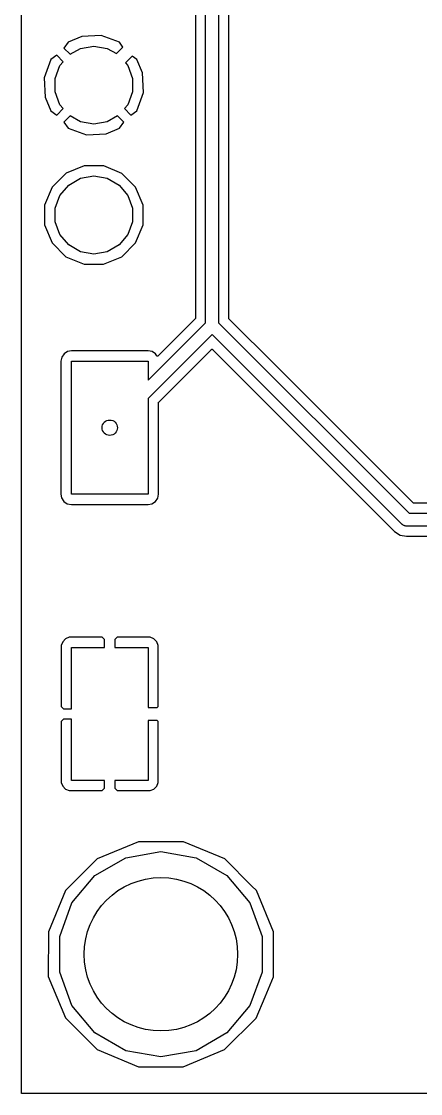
# Model space of a CAD drawing. Extents: x 0.3 to 75.7, y -92.7 to -0.5.
# Drawn here: x 0.28 to 8.07, y -92.72 to -71.75 of the extents above; entities that cross this region are included whole.
import ezdxf

# ---------------------------------------------------------------- set-up
doc = ezdxf.new("R2010")
doc.units = 0
doc.header["$MEASUREMENT"] = 0
doc.layers.add('BLACK', color=7, linetype='CONTINUOUS')

msp = doc.modelspace()

# ---------------------------------------------------------------- linework, layer by layer
at = {"layer": 'Black'}
for p, q in [((0.275, -72.276), (0.275, -70.6531)), ((3.875, -77.6482), (3.875, -71.2132)), ((4.125, -71.2132), (4.125, -77.6482)), ((3.675, -71.3168), (3.675, -77.56)), ((4.325, -72.276), (4.325, -71.3168)), ((1.45204, -72.0484), (1.18681, -72.1583)), ((1.83463, -72.0299), (1.45204, -72.0484)), ((2.19339, -72.1585), (1.83463, -72.0299)), ((0.275, -72.8534), (0.275, -72.276)), ((1.18681, -72.1583), (1.10597, -72.2745)), ((1.10597, -72.2745), (1.22821, -72.3968)), ((1.22821, -72.3968), (1.42839, -72.2812)), ((1.42839, -72.2812), (1.69, -72.2351)), ((1.69, -72.2351), (1.95161, -72.2812)), ((1.95161, -72.2812), (2.12938, -72.3838)), ((2.12938, -72.3838), (2.25954, -72.2537)), ((2.25954, -72.2537), (2.19339, -72.1585)), ((4.325, -72.8534), (4.325, -72.276)), ((0.84854, -72.4966), (0.71988, -72.8554)), ((0.96454, -72.416), (0.84854, -72.4966)), ((1.09078, -72.5422), (0.96454, -72.416)), ((1.02757, -72.6175), (1.09078, -72.5422)), ((2.43631, -72.4305), (2.30535, -72.5614)), ((2.53174, -72.4968), (2.43631, -72.4305)), ((2.64161, -72.762), (2.53174, -72.4968)), ((0.93671, -72.8672), (1.02757, -72.6175)), ((2.30535, -72.5614), (2.35243, -72.6175)), ((2.35243, -72.6175), (2.44329, -72.8672)), ((2.66012, -73.1446), (2.64161, -72.762)), ((0.275, -73.724), (0.275, -72.8534)), ((0.71988, -72.8554), (0.73839, -73.238)), ((0.93671, -73.1328), (0.93671, -72.8672)), ((2.44329, -72.8672), (2.44329, -73.1328)), ((4.325, -73.724), (4.325, -72.8534)), ((1.02757, -73.3825), (0.93671, -73.1328)), ((2.44329, -73.1328), (2.35243, -73.3825)), ((2.53146, -73.5034), (2.66012, -73.1446)), ((0.73839, -73.238), (0.84826, -73.5032)), ((1.09078, -73.4578), (1.02757, -73.3825)), ((2.35243, -73.3825), (2.28922, -73.4578)), ((0.84826, -73.5032), (0.96454, -73.584)), ((0.96454, -73.584), (1.09078, -73.4578)), ((1.22821, -73.6032), (1.10597, -73.7255)), ((1.42839, -73.7188), (1.22821, -73.6032)), ((2.15179, -73.6032), (1.95161, -73.7188)), ((2.27403, -73.7255), (2.15179, -73.6032)), ((2.28922, -73.4578), (2.41546, -73.584)), ((2.41546, -73.584), (2.53146, -73.5034)), ((0.275, -75.7331), (0.275, -73.724)), ((1.10597, -73.7255), (1.18661, -73.8415)), ((1.69, -73.7649), (1.42839, -73.7188)), ((1.95161, -73.7188), (1.69, -73.7649)), ((2.19319, -73.8417), (2.27403, -73.7255)), ((4.325, -77.1647), (4.325, -73.724)), ((1.18661, -73.8415), (1.54537, -73.9701)), ((1.54537, -73.9701), (1.92796, -73.9516)), ((1.92796, -73.9516), (2.19319, -73.8417)), ((1.49949, -74.5778), (1.14578, -74.724)), ((1.88219, -74.5782), (1.49949, -74.5778)), ((2.23564, -74.7249), (1.88219, -74.5782)), ((1.14578, -74.724), (0.87493, -74.9944)), ((1.19832, -74.954), (1.42839, -74.8212)), ((1.42839, -74.8212), (1.69, -74.7751)), ((1.69, -74.7751), (1.95161, -74.8212)), ((1.95161, -74.8212), (2.18167, -74.954)), ((2.50602, -74.9958), (2.23564, -74.7249)), ((0.87493, -74.9944), (0.72817, -75.3478)), ((1.02757, -75.1575), (1.19832, -74.954)), ((2.18167, -74.954), (2.35243, -75.1575)), ((2.65217, -75.3495), (2.50602, -74.9958)), ((0.93671, -75.4072), (1.02757, -75.1575)), ((2.35243, -75.1575), (2.44329, -75.4072)), ((0.72817, -75.3478), (0.72783, -75.7305)), ((0.93671, -75.6728), (0.93671, -75.4072)), ((2.44329, -75.4072), (2.44329, -75.6728)), ((2.65183, -75.7322), (2.65217, -75.3495)), ((1.02757, -75.9225), (0.93671, -75.6728)), ((2.44329, -75.6728), (2.35243, -75.9225)), ((0.275, -78.4), (0.275, -75.7331)), ((0.72783, -75.7305), (0.87398, -76.0842)), ((2.50507, -76.0856), (2.65183, -75.7322)), ((0.87398, -76.0842), (1.14436, -76.3551)), ((1.19832, -76.126), (1.02757, -75.9225)), ((2.35243, -75.9225), (2.18167, -76.126)), ((2.23422, -76.356), (2.50507, -76.0856)), ((1.42839, -76.2588), (1.19832, -76.126)), ((1.69, -76.3049), (1.42839, -76.2588)), ((1.95161, -76.2588), (1.69, -76.3049)), ((2.18167, -76.126), (1.95161, -76.2588)), ((1.14436, -76.3551), (1.49781, -76.5018)), ((1.49781, -76.5018), (1.88051, -76.5022)), ((1.88051, -76.5022), (2.23422, -76.356)), ((4.325, -77.56), (4.325, -77.1647)), ((3.67119, -77.5692), (2.94139, -78.299)), ((3.67152, -77.5687), (3.67119, -77.5692)), ((3.67196, -77.5684), (3.67152, -77.5687)), ((3.67281, -77.5669), (3.67196, -77.5684)), ((3.67378, -77.5655), (3.67281, -77.5669)), ((3.67393, -77.5649), (3.67378, -77.5655)), ((3.67422, -77.5644), (3.67393, -77.5649)), ((3.67451, -77.5628), (3.67422, -77.5644)), ((3.67495, -77.5611), (3.67451, -77.5628)), ((3.675, -77.56), (3.6749, -77.5606)), ((3.6749, -77.5606), (3.67495, -77.5611)), ((4.3251, -77.5606), (4.325, -77.56)), ((4.32505, -77.5611), (4.3251, -77.5606)), ((4.32549, -77.5628), (4.32505, -77.5611)), ((4.32578, -77.5644), (4.32549, -77.5628)), ((4.32607, -77.5649), (4.32578, -77.5644)), ((4.32622, -77.5655), (4.32607, -77.5649)), ((4.32719, -77.5669), (4.32622, -77.5655)), ((4.32804, -77.5684), (4.32719, -77.5669)), ((4.32848, -77.5687), (4.32804, -77.5684)), ((4.32881, -77.5692), (4.32848, -77.5687)), ((4.43324, -77.6736), (4.32881, -77.5692)), ((2.75, -78.7732), (3.875, -77.6482)), ((4.125, -77.6482), (7.85178, -81.375)), ((5.16076, -78.4011), (4.43324, -77.6736)), ((4, -77.8768), (2.75, -79.1268)), ((7.71161, -81.5884), (4, -77.8768)), ((1.17597, -78.21), (1.10782, -78.2538)), ((1.25121, -78.1958), (1.17597, -78.21)), ((2.7487, -78.1958), (1.25121, -78.1958)), ((2.82933, -78.2122), (2.7487, -78.1958)), ((2.89616, -78.2578), (2.82933, -78.2122)), ((2.95798, -79.2016), (3.99081, -78.1688)), ((3.99081, -78.1688), (3.99174, -78.1682)), ((3.99174, -78.1682), (3.99254, -78.1674)), ((3.99254, -78.1674), (3.99357, -78.1669)), ((3.99357, -78.1669), (3.99451, -78.1662)), ((3.99451, -78.1662), (3.9956, -78.1659)), ((3.9956, -78.1659), (3.99664, -78.1654)), ((3.99664, -78.1654), (3.99777, -78.1653)), ((3.99777, -78.1653), (3.99887, -78.1651)), ((3.99887, -78.1651), (3.99999, -78.1652)), ((3.99999, -78.1652), (4.00113, -78.1651)), ((4.00113, -78.1651), (4.00223, -78.1653)), ((4.00223, -78.1653), (4.00336, -78.1654)), ((4.00336, -78.1654), (4.00439, -78.1659)), ((4.00439, -78.1659), (4.00549, -78.1662)), ((4.00549, -78.1662), (4.00642, -78.1669)), ((4.00642, -78.1669), (4.00746, -78.1674)), ((4.00746, -78.1674), (4.00826, -78.1682)), ((4.00826, -78.1682), (4.00919, -78.1688)), ((4.00919, -78.1688), (7.56929, -81.7289)), ((0.275, -83.413), (0.275, -78.4)), ((1.06216, -78.3207), (1.04583, -78.4013)), ((1.04583, -78.4013), (1.04583, -80.9988)), ((1.10782, -78.2538), (1.06216, -78.3207)), ((1.25, -81), (1.25, -78.4)), ((1.25, -78.4), (2.75, -78.4)), ((2.75, -78.4), (2.75, -78.7732)), ((2.92127, -78.2968), (2.89616, -78.2578)), ((2.92144, -78.297), (2.92127, -78.2968)), ((2.92155, -78.2973), (2.92144, -78.297)), ((2.92298, -78.2987), (2.92155, -78.2973)), ((2.92433, -78.3001), (2.92298, -78.2987)), ((2.92456, -78.3003), (2.92433, -78.3001)), ((2.92474, -78.3004), (2.92456, -78.3003)), ((2.92656, -78.3013), (2.92474, -78.3004)), ((2.92835, -78.3022), (2.92656, -78.3013)), ((2.9286, -78.3022), (2.92835, -78.3022)), ((2.92883, -78.3024), (2.9286, -78.3022)), ((2.93084, -78.3025), (2.92883, -78.3024)), ((2.93282, -78.3028), (2.93084, -78.3025)), ((2.93307, -78.3027), (2.93282, -78.3028)), ((2.93333, -78.3027), (2.93307, -78.3027)), ((2.93527, -78.3022), (2.93333, -78.3027)), ((2.93723, -78.3018), (2.93527, -78.3022)), ((2.93745, -78.3016), (2.93723, -78.3018)), ((2.93769, -78.3016), (2.93745, -78.3016)), ((2.93932, -78.3004), (2.93769, -78.3016)), ((2.94102, -78.2993), (2.93932, -78.3004)), ((2.94118, -78.2991), (2.94102, -78.2993)), ((2.94139, -78.299), (2.94118, -78.2991)), ((5.66045, -78.9008), (5.16076, -78.4011)), ((5.16076, -78.4011), (5.16076, -78.4011)), ((7.93081, -81.1712), (5.66045, -78.9008)), ((2.75, -79.1268), (2.75, -81)), ((2.95417, -79.2108), (2.95427, -79.2103)), ((2.95417, -80.9987), (2.95417, -79.2108)), ((2.95422, -79.2097), (2.95466, -79.2081)), ((2.95427, -79.2103), (2.95422, -79.2097)), ((2.95466, -79.2081), (2.95496, -79.2064)), ((2.95496, -79.2064), (2.95524, -79.2059)), ((2.95524, -79.2059), (2.95539, -79.2053)), ((2.95539, -79.2053), (2.95636, -79.2039)), ((2.95636, -79.2039), (2.95721, -79.2025)), ((2.95721, -79.2025), (2.95765, -79.2021)), ((2.95765, -79.2021), (2.95798, -79.2016)), ((1.04583, -80.9988), (1.05999, -81.074)), ((1.05999, -81.074), (1.10384, -81.1422)), ((1.10384, -81.1422), (1.17067, -81.1878)), ((2.75, -81), (1.25, -81)), ((2.82403, -81.19), (2.89218, -81.1462)), ((2.89218, -81.1462), (2.93784, -81.0793)), ((2.93784, -81.0793), (2.95417, -80.9987)), ((1.17067, -81.1878), (1.2513, -81.2042)), ((1.2513, -81.2042), (2.74879, -81.2042)), ((2.74879, -81.2042), (2.82403, -81.19)), ((7.93128, -81.1715), (7.93081, -81.1712)), ((7.93165, -81.172), (7.93128, -81.1715)), ((7.93312, -81.1728), (7.93165, -81.172)), ((7.93451, -81.1738), (7.93312, -81.1728)), ((7.93506, -81.1739), (7.93451, -81.1738)), ((7.93556, -81.1742), (7.93506, -81.1739)), ((7.93723, -81.1745), (7.93556, -81.1742)), ((7.93887, -81.175), (7.93723, -81.1745)), ((7.93944, -81.1749), (7.93887, -81.175)), ((7.94, -81.175), (7.93944, -81.1749)), ((18.46, -81.175), (7.94, -81.175)), ((7.85178, -81.375), (8, -81.375)), ((8, -81.375), (18.5482, -81.375)), ((7.56929, -81.7289), (7.67573, -81.8)), ((7.71612, -81.5915), (7.71161, -81.5884)), ((7.71965, -81.5958), (7.71612, -81.5915)), ((7.73379, -81.6039), (7.71965, -81.5958)), ((7.74717, -81.6133), (7.73379, -81.6039)), ((7.75248, -81.6147), (7.74717, -81.6133)), ((7.75725, -81.6175), (7.75248, -81.6147)), ((7.77333, -81.6203), (7.75725, -81.6175)), ((7.7891, -81.6245), (7.77333, -81.6203)), ((7.79459, -81.624), (7.7891, -81.6245)), ((7.8, -81.625), (7.79459, -81.624)), ((8, -81.625), (7.8, -81.625)), ((18.6, -81.625), (8, -81.625)), ((7.67573, -81.8), (7.80128, -81.825)), ((7.80128, -81.825), (18.484, -81.825)), ((0.275, -83.9576), (0.275, -83.413)), ((1.13671, -83.8304), (1.08045, -83.8867)), ((1.21022, -83.8), (1.13671, -83.8304)), ((1.85437, -83.8), (1.21022, -83.8)), ((1.9, -83.8456), (1.85437, -83.8)), ((1.9, -84), (1.9, -83.8456)), ((2.14563, -83.8), (2.1, -83.8456)), ((2.1, -83.8456), (2.1, -84)), ((2.78978, -83.8), (2.14563, -83.8)), ((2.86329, -83.8304), (2.78978, -83.8)), ((2.91955, -83.8867), (2.86329, -83.8304)), ((0.275, -85.4402), (0.275, -83.9576)), ((1.08045, -83.8867), (1.05, -83.9602)), ((1.05, -83.9602), (1.05, -85.1544)), ((1.25, -85.2), (1.25, -84)), ((1.25, -84), (1.9, -84)), ((2.1, -84), (2.75, -84)), ((2.75, -84), (2.75, -85.175)), ((2.95, -83.9602), (2.91955, -83.8867)), ((2.95, -84.087), (2.95, -83.9602)), ((2.95, -85.1544), (2.95, -84.087)), ((1.05, -85.1544), (1.09563, -85.2)), ((1.09563, -85.2), (1.25, -85.2)), ((2.75, -85.175), (2.92937, -85.175)), ((2.92937, -85.175), (2.95, -85.1544)), ((0.275, -90.4383), (0.275, -85.4402)), ((1.09563, -85.4), (1.05, -85.4456)), ((1.05, -85.4456), (1.05, -86.6398)), ((1.25, -85.4), (1.09563, -85.4)), ((1.25, -86.6), (1.25, -85.4)), ((2.75, -85.425), (2.75, -86.6)), ((2.92937, -85.425), (2.75, -85.425)), ((2.95, -85.4456), (2.92937, -85.425)), ((2.95, -86.6398), (2.95, -85.4456)), ((1.9, -86.6), (1.25, -86.6)), ((1.9, -86.7544), (1.9, -86.6)), ((2.75, -86.6), (2.1, -86.6)), ((2.1, -86.6), (2.1, -86.7544)), ((1.05, -86.6398), (1.08045, -86.7133)), ((1.08045, -86.7133), (1.13671, -86.7696)), ((1.13671, -86.7696), (1.21022, -86.8)), ((1.21022, -86.8), (1.85437, -86.8)), ((1.85437, -86.8), (1.9, -86.7544)), ((2.1, -86.7544), (2.14563, -86.8)), ((2.14563, -86.8), (2.78978, -86.8)), ((2.78978, -86.8), (2.86329, -86.7696)), ((2.86329, -86.7696), (2.91955, -86.7133)), ((2.91955, -86.7133), (2.95, -86.6398)), ((2.56431, -87.7996), (1.75543, -88.1338)), ((3.43953, -87.8004), (2.56431, -87.7996)), ((4.24783, -88.136), (3.43953, -87.8004)), ((2.31335, -88.1134), (3, -87.9924)), ((3, -87.9924), (3.68665, -88.1134)), ((1.75543, -88.1338), (1.13602, -88.7522)), ((1.70951, -88.4621), (2.31335, -88.1134)), ((3.68665, -88.1134), (4.29049, -88.4621)), ((4.7777, -88.6668), (4.24783, -88.136)), ((1.26133, -88.9962), (1.70951, -88.4621)), ((4.29049, -88.4621), (4.73867, -88.9962)), ((4.86616, -88.7554), (4.7777, -88.6668)), ((1.13602, -88.7522), (0.80038, -89.5605)), ((5.20038, -89.5643), (4.86616, -88.7554)), ((1.02286, -89.6514), (1.26133, -88.9962)), ((4.73867, -88.9962), (4.97714, -89.6514)), ((0.80038, -89.5605), (0.79962, -90.4357)), ((1.02286, -90.3486), (1.02286, -89.6514)), ((4.97714, -89.6514), (4.97714, -90.3486)), ((5.19962, -90.4395), (5.20038, -89.5643)), ((1.26133, -91.0038), (1.02286, -90.3486)), ((4.97714, -90.3486), (4.73867, -91.0038)), ((0.275, -92.712), (0.275, -90.4383)), ((0.79962, -90.4357), (1.13384, -91.2446)), ((5.03571, -90.8343), (5.19962, -90.4395)), ((1.70951, -91.5379), (1.26133, -91.0038)), ((4.73867, -91.0038), (4.29049, -91.5379)), ((4.86398, -91.2478), (5.03571, -90.8343)), ((5.03571, -90.8343), (5.03571, -90.8343)), ((1.13384, -91.2446), (1.75217, -91.864)), ((4.24457, -91.8662), (4.86398, -91.2478)), ((2.31335, -91.8866), (1.70951, -91.5379)), ((4.29049, -91.5379), (3.68665, -91.8866)), ((1.75217, -91.864), (2.56047, -92.1996)), ((3, -92.0076), (2.31335, -91.8866)), ((3.68665, -91.8866), (3, -92.0076)), ((3.43569, -92.2004), (4.24457, -91.8662)), ((2.56047, -92.1996), (3.43569, -92.2004)), ((0.2752, -92.7131), (0.275, -92.712)), ((0.2752, -92.7143), (0.2752, -92.7131)), ((0.27559, -92.7153), (0.2752, -92.7143)), ((0.27578, -92.7164), (0.27559, -92.7153)), ((0.27635, -92.7174), (0.27578, -92.7164)), ((0.27674, -92.7185), (0.27635, -92.7174)), ((0.27747, -92.7194), (0.27674, -92.7185)), ((0.27804, -92.7204), (0.27747, -92.7194)), ((0.27891, -92.7211), (0.27804, -92.7204)), ((0.27964, -92.722), (0.27891, -92.7211)), ((0.28063, -92.7225), (0.27964, -92.722)), ((0.2815, -92.7233), (0.28063, -92.7225)), ((0.28257, -92.7236), (0.2815, -92.7233)), ((0.28355, -92.7242), (0.28257, -92.7236)), ((0.28467, -92.7244), (0.28355, -92.7242)), ((0.28574, -92.7248), (0.28467, -92.7244)), ((0.28688, -92.7248), (0.28574, -92.7248)), ((0.288, -92.725), (0.28688, -92.7248)), ((75.712, -92.725), (0.288, -92.725))]:
    msp.add_line(p, q, dxfattribs=at)
for centre, radius in [((2, -79.7), 0.15), ((3, -90), 1.5)]:
    msp.add_circle(centre, radius, dxfattribs=at)

doc.saveas('drawing.dxf')
